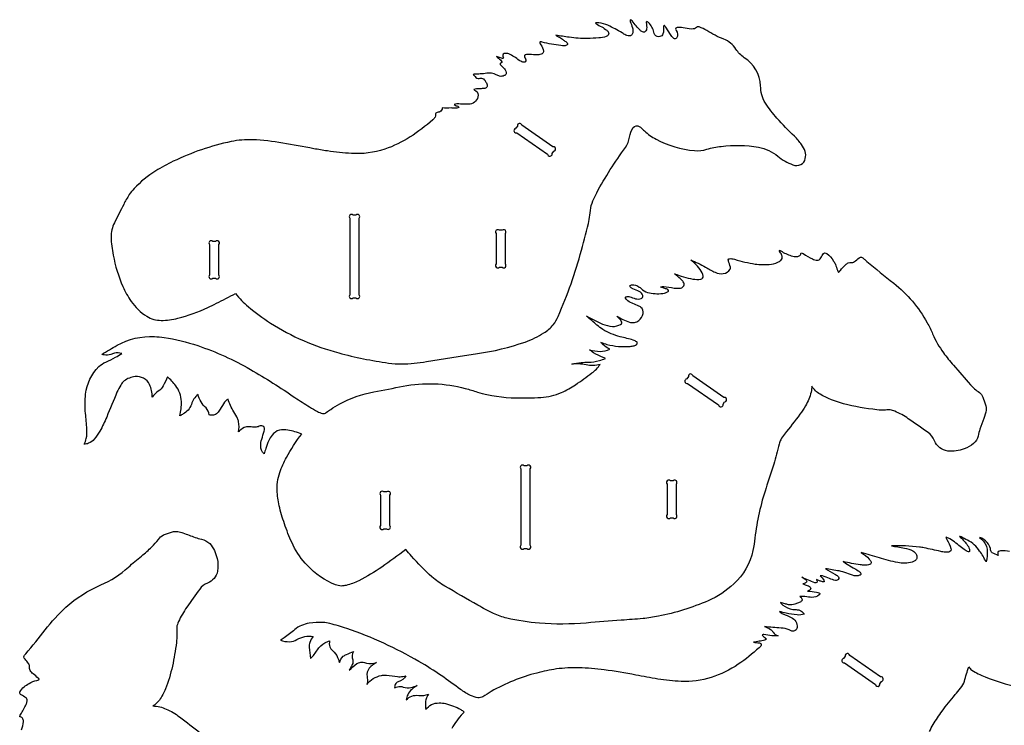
# Model space of a CAD drawing. Extents: x -534 to 138, y -242 to 386.
# Drawn here: x -424.1 to -103.2, y 156 to 385.8 of the extents above; entities that cross this region are included whole.
import ezdxf

# ---------------------------------------------------------------- set-up
doc = ezdxf.new("R2010")
doc.units = 0
doc.header["$MEASUREMENT"] = 0
doc.layers.get('0').update_dxf_attribs({"linetype": 'CONTINUOUS'})

msp = doc.modelspace()

# ---------------------------------------------------------------- linework, layer by layer
for points in [[(-287.64, 355.7, 0.142837), (-288.45, 355.4, 0.299758), (-288.58, 354.87, -0.225991), (-288.71, 354.14, -0.09232), (-289.44, 353.24, -0.037544), (-296.81, 347.64, -0.058932), (-305.11, 343.67, -0.093512), (-315.97, 342.25, -0.024982), (-323.8, 343.08, -0.007114), (-328.25, 343.81, 0.004603), (-338.37, 345.66, 0.031877), (-348.18, 346.74, 0.057032), (-355.17, 346.15, 0.058995), (-374.04, 339.71, 0.023354), (-379.76, 336.58, 0.06408), (-386.82, 330.82, 0.034102), (-388.39, 328.86, 0.023633), (-390.19, 325.68, 0.001351), (-393.22, 319.69, 0.109745), (-394.32, 315, 0.040663), (-393.59, 309.16, 0.059281), (-390.48, 298.94, 0.04222), (-387.77, 294.1, 0.096163), (-382.67, 289.22, 0.136015), (-377.97, 287.9, 0.061795), (-372.54, 288.6, 0.049026), (-362.78, 292.11, 0.008195), (-359.97, 293.46, 0.004886), (-353.74, 296.66, 0.047739), (-349.55, 292.36, 0.038445), (-342.33, 287.03, 0.077962), (-320.11, 277.32, 0.03169), (-303.83, 273.99, 0.059083), (-295.48, 273.96, 0.01782), (-291.54, 274.5, -0.008067), (-274.89, 277.09, 0.04967), (-259.36, 280.85, 0.051387), (-253.23, 283.81, 0.07159), (-250.17, 286.48, 0.062994), (-248.57, 289.2, 0.035702), (-240.97, 310.74, 0.013722), (-238.45, 320.76, 0.033619), (-238.08, 323.69, -0.072498), (-237.23, 326.88, -0.031161), (-236.01, 329.45, -0.035937), (-226.62, 344.21, 0.11535), (-225.34, 347.58, -0.084781), (-224.11, 350.69, -0.375127), (-222.13, 351.09, -0.065697), (-221.7, 350.8, -0.019998), (-220.48, 349.59, 0.06837), (-216.67, 346.95, 0.098197), (-204.15, 343.18, 0.104378), (-200.1, 343.64, -0.059936), (-195.42, 344.57, -0.072381), (-183.27, 344.32, -0.13522), (-176.99, 341.34, 0.075756), (-172.06, 338.58, 0.211381), (-169.48, 338.67, 0.215333), (-168.02, 340.59, 0.155186), (-168.11, 342.96, 0.070609), (-169.24, 345.15, 0.044923), (-171.57, 347.85, -0.016436), (-177.26, 353.72, -0.040496), (-181.03, 358.7, -0.146493), (-182.58, 364.34, 0.244161), (-187.93, 373.43, -0.101004), (-190.62, 376.26, 0.138306), (-194.58, 379.51, -0.029463), (-197.45, 380.75, -0.01419), (-200.16, 382.34, 0.055098), (-202.57, 383.47, 0.319688), (-203.78, 383.11, -0.156111), (-204.52, 382.81, -0.073955), (-207.23, 383.1, 0.048158), (-209.48, 383.28, 0.059129), (-209.99, 383.19, 0.526747), (-210.13, 382.34, -0.312495), (-209.97, 379.84, -0.421085), (-210.88, 379.72, -0.065588), (-211.99, 381.02), (-213.5, 383.4, -0.052954), (-213.81, 383.84, 0.511332), (-214.14, 383.85, 0.18989), (-214.21, 383.67, -0.073247), (-214.41, 381.21, -0.294765), (-215.4, 380.32, -0.358757), (-217.09, 380.96, -0.085538), (-217.41, 381.75, 0.156816), (-219.14, 384.89, 0.046439), (-219.49, 385.17, 0.533494), (-219.91, 384.92, -0.079446), (-219.73, 382.81, -0.297828), (-220.46, 381.83, -0.169332), (-221.13, 381.91, -0.089949), (-221.88, 382.4, -0.03812), (-223.13, 383.79, -0.002892), (-224.47, 385.5, 0.199713), (-225.1, 385.84, 0.161984), (-225.11, 385.23, -0.035241), (-224.37, 383.24, -0.09194), (-224.27, 381.55, -0.17602), (-224.7, 380.75, -0.101386), (-225.03, 380.58, -0.145417), (-226.5, 380.83, -0.035253), (-227.72, 381.51, 0.020019), (-232.35, 384.02, 0.079414), (-235.32, 384.81, 0.041662), (-236.38, 384.8, 0.196999), (-236.15, 384.46, 0.00418), (-234.39, 383.53, -0.042823), (-232.74, 382.38, -0.075371), (-232.18, 381.69, -0.381176), (-232.49, 380.58, -0.07786), (-232.94, 380.35, -0.076994), (-235.34, 379.88, -0.005823), (-239.08, 379.7, -0.037168), (-244.98, 380.11, -0.00915), (-249.36, 380.79, 0.032734), (-248.14, 380.12, -0.029272), (-246.85, 379.21, -0.051916), (-245.88, 378.52, -0.111328), (-245.52, 377.95, -0.281222), (-245.61, 377.63, -0.174885), (-246.6, 377.32, -0.043748), (-247.69, 377.4, -0.03235), (-253.75, 378.53, 0.055775), (-254.26, 378.67, 0.53975), (-254.56, 378.21, 0.090686), (-254.23, 377.69, -0.117087), (-253.31, 375.63, -0.270419), (-253.75, 374.74, -0.129193), (-255.29, 374.37, -0.004521), (-257.87, 374.53, 0.050816), (-259.19, 374.42, 0.450055), (-259.58, 373.8, 0.148034), (-259.36, 373.37, -0.331922), (-259.29, 372.16, -0.125177), (-259.49, 372.03, -0.167581), (-260.75, 372.28, -0.039156), (-261.28, 372.59, 0.063094), (-264.65, 374.68, 0.147875), (-266.2, 374.79, 0.531295), (-266.46, 373.67, -0.295731), (-266.5, 373.22, -0.218572), (-266.73, 373.19, -0.053055), (-268.04, 373.67, 0.04586), (-268.71, 373.86, 0.030592), (-267.4, 372.77, -0.141728), (-266.94, 372.09, -0.341933), (-267.12, 371.79, -0.082451), (-267.4, 371.67, 0.467813), (-267.45, 371.29, 0.060776), (-266.66, 370.43, -0.065831), (-265.59, 369.1, -0.439605), (-266.16, 367.61, -0.177985), (-267.66, 367.45, -0.084436), (-268.75, 367.88, 0.182455), (-271.87, 368.38, -0.044623), (-273.97, 368.17, -0.014495), (-275.69, 368.13, 0.117121), (-276.08, 368.05, 0.10902), (-276.23, 367.92, 0.044578), (-275.82, 367.57, 0.022359), (-275.38, 367.03, 0.237887), (-273.96, 366.78, -0.234438), (-272.66, 366.29, -0.100177), (-272.12, 365.52, -0.098276), (-271.7, 364.32, -0.334011), (-272.26, 363.51, -0.093893), (-272.69, 363.42, 0.046442), (-274.04, 363.31, -0.006097), (-275.21, 363.27, 0.096081), (-276.01, 363.06, 0.139469), (-275.89, 362.92, -0.356492), (-274.67, 361.24, -0.353544), (-277.3, 358.36, -0.049224), (-279.2, 358.32, 0.008852), (-281.57, 358.4, 0.12059), (-282.5, 358.18, 0.054751), (-281.87, 357.8, -0.032943), (-281.26, 357.64, -0.283515), (-280.94, 357.21, -0.091176), (-282.19, 357.04, 0.010028), (-283.45, 357.08, -0.004296), (-286.34, 357.08, -0.277745), (-287.15, 355.86, -0.083981)], [(-262.1, 349), (-252.01, 342, 1), (-250.53, 342.26), (-250.03, 342.98, 1), (-250.3, 344.46), (-260.39, 351.46, 1), (-261.86, 351.2), (-262.36, 350.48, 1)], [(-316.45, 321.14), (-316.45, 296.26, 1), (-315.39, 295.2), (-314.51, 295.2, 1), (-313.45, 296.26), (-313.45, 321.14, 1), (-314.51, 322.2), (-315.39, 322.2, 1)], [(-268.78, 316.17), (-268.78, 306.3, 1), (-267.72, 305.23), (-266.84, 305.23, 1), (-265.78, 306.3), (-265.78, 316.17, 1), (-266.84, 317.23), (-267.72, 317.23, 1)], [(-362.2, 312.58), (-362.2, 302.7, 1), (-361.14, 301.64), (-360.26, 301.64, 1), (-359.2, 302.7), (-359.2, 312.58, 1), (-360.26, 313.64), (-361.14, 313.64, 1)], [(-319.78, 260.72, -0.079043), (-308.64, 264.6, 0.003836), (-299.12, 266.47, -0.112726), (-278.85, 265.74, -0.018382), (-274.87, 264.55, 0.066441), (-262.34, 262.65, 0.018178), (-254.21, 262.8, 0.088482), (-247.52, 264.42, 0.055063), (-242.89, 266.94, 0.006398), (-237.6, 270.77, 0.080548), (-234.87, 273.57, -0.151445), (-239.5, 273.44, 0.085207), (-244.17, 273.6, -0.049272), (-241.07, 274.2, -0.020161), (-238.79, 274.26, 0.066512), (-235.14, 274.81, 0.011947), (-233.2, 275.45, 0.051817), (-233.89, 275.84, -0.048321), (-237.07, 277.37, -0.039551), (-238.37, 278.36, 0.062515), (-234.93, 277.78, 0.119061), (-231.73, 278.54, -0.067947), (-234.02, 280.07, -0.031119), (-234.65, 280.73, 0.003824), (-232.66, 280.07, 0.086554), (-225.09, 279.44, 0.027734), (-223.85, 279.65, 0.075362), (-223.02, 280.02, 0.272317), (-222.81, 280.63, 0.153628), (-222.95, 280.86, 0.107668), (-224.09, 281.49, 0.00468), (-228.35, 282.58, -0.07117), (-233.98, 284.88, -0.038302), (-235.95, 286.38, 0.005101), (-239.31, 289.28, 0.032398), (-234.13, 286.72, 0.071511), (-230.85, 285.94, 0.147983), (-228.22, 286.6, 0.230176), (-227.84, 287.14, 0.118083), (-227.87, 287.37, 0.105765), (-228.59, 288.39, -0.046792), (-229.45, 289.32, 0.063509), (-225.35, 287.34, 0.099865), (-223.7, 287.19, 0.147904), (-222.31, 287.84, 0.151784), (-220.85, 290.14, 0.277411), (-221.59, 292.12, 0.083251), (-222.47, 292.68), (-224.5, 293.5, -0.082674), (-226.23, 294.61, -0.10502), (-226.6, 295.15, -0.449585), (-226.34, 295.61, -0.120739), (-225.25, 295.58, 0.006927), (-223.34, 294.97, 0.136853), (-221.56, 294.98, 0.406145), (-220.95, 296.05, 0.178601), (-222.16, 297.29, 0.029653), (-224.19, 298.18, -0.097317), (-224.98, 298.71, -0.102957), (-225.18, 299, -0.320962), (-225.06, 299.3, -0.184478), (-224.62, 299.46, -0.183243), (-222.15, 298.77, -0.021923), (-221.09, 297.89, 0.114375), (-218.84, 296.85, 0.098572), (-213.89, 296.81, 0.06385), (-212.92, 297.15, 0.073001), (-212.61, 297.39, 0.256419), (-212.58, 297.66, 0.211404), (-213.27, 298.15, -0.028929), (-214.35, 298.48, -0.06355), (-215.13, 298.73, -0.362139), (-215.15, 298.8, -0.362139), (-215.08, 298.83, -0.075257), (-214.18, 298.91, -0.017274), (-210.8, 298.42, 0.054482), (-209.1, 298.38, 0.051034), (-208.31, 298.55, 0.22447), (-207.51, 299.43, 0.181687), (-207.62, 300.18, 0.08075), (-208.38, 301.15, 0.026791), (-209.34, 301.99, -0.007244), (-210.65, 303.07, 0.050209), (-204.67, 301.35, 0.079281), (-202.09, 301.34, 0.401951), (-201.33, 302.28, 0.111892), (-202.25, 304.46, 0.068627), (-204.2, 306.63, 0.017085), (-205.38, 307.61, -0.024527), (-200.55, 305.28, 0.027899), (-197.4, 303.55, 0.126008), (-194.76, 303.12, 0.22989), (-192.46, 304.61, 0.184261), (-192.4, 305.27, -0.014914), (-193.1, 307.28, -0.261559), (-192.96, 307.9, -0.168414), (-192.78, 307.99, -0.088315), (-191.07, 307.82, 0.042931), (-184.34, 306.25, 0.051766), (-179.81, 306.13, 0.074134), (-176.99, 306.82, 0.060908), (-175.98, 307.44, 0.278394), (-175.59, 308.78, 0.082859), (-176.09, 309.9), (-176.4, 310.41, -0.116267), (-176.51, 310.71, -0.29966), (-176.42, 310.71, -0.076836), (-176.01, 310.53, 0.061445), (-172.58, 308.95, 0.078079), (-170.74, 308.7, 0.142308), (-169.79, 309.02, 0.148609), (-169.49, 309.47, -0.069316), (-169.42, 309.89, -0.118912), (-168.73, 309.64, 0.029215), (-165.71, 307.91, 0.102116), (-164.07, 307.48, 0.233889), (-163.16, 307.99, 0.021879), (-162.36, 309.33, -0.192623), (-161.75, 309.85, -0.224041), (-161.04, 309.68, -0.099646), (-158.8, 307.22, -0.036716), (-158.2, 306.13, -0.011422), (-157.54, 304.23, 0.048518), (-157.19, 303.54, 0.068613), (-156.58, 304.16, -0.043007), (-154.94, 306.02, -0.065782), (-154, 306.63, -0.147347), (-153.08, 306.72, 0.153593), (-152.04, 307.03, 0.028021), (-150.52, 308.26, -0.130856), (-149.98, 308.51, -0.10524), (-149.7, 308.49, -0.100076), (-148.81, 307.89, 0.012647), (-148.01, 307.13, 0.004974), (-139.21, 300, -0.097683), (-128.29, 287.15, -0.025447), (-126.51, 283.47, 0.057048), (-122.99, 277.34, 0.020448), (-119.74, 273.31, -0.002705), (-114.2, 266.92, 0.076681), (-111.29, 264.43, -0.121344), (-110.14, 262.9, 0.024259), (-109.25, 260.44, -0.118792), (-109.09, 258.69, -0.05738), (-109.8, 255.96, 0.008831), (-111.09, 252.45, 0.02587), (-111.68, 250.23, -0.147884), (-113.22, 247.83, -0.09944), (-116.21, 246.04, -0.118237), (-121.6, 245.32, -0.267266), (-125.93, 248.69, 0.154765), (-128.03, 251.4, -0.002283), (-134.46, 255.88, 0.048306), (-138.84, 258.3, 0.05585), (-140.32, 258.71, 0.051464), (-141.86, 258.67, -0.044974), (-144.69, 258.78, -0.038064), (-155.53, 260.76, -0.061053), (-163.22, 263.83, -0.120014), (-165.93, 266.48, -0.06348), (-166.15, 264.55, -0.074184), (-167.98, 260.03, -0.02738), (-169.78, 257.3, -0.006022), (-174.8, 250.89, 0.030562), (-176.05, 249.02, 0.058133), (-176.59, 247.6, -0.017574), (-178.31, 241.04, -0.003165), (-180.83, 233.31, 0.050038), (-184.45, 217.01, -0.021631), (-185.08, 212.96, -0.154733), (-191.32, 202.05, -0.087497), (-199.71, 196.58, -0.052454), (-215.91, 191.52, -0.0211), (-220.91, 190.77, -0.004593), (-228, 190.24, 0.002667), (-239.4, 189.32, -0.039032), (-254.69, 189.24, -0.034607), (-265.29, 190.88, -0.056044), (-269.66, 192.47, -0.014219), (-274.75, 195.11, -0.004957), (-285.49, 201.34, -0.042438), (-289.72, 204.38, -0.02345), (-296.39, 211.05, -0.013891), (-298.24, 213.25, -0.010842), (-306.02, 207.57, -0.034041), (-313.56, 203.09, -0.051132), (-317.64, 201.59, -0.048395), (-319.33, 201.38, -0.093249), (-321.11, 201.77, -0.11009), (-330.32, 208.06, -0.078041), (-334.94, 214.64, -0.031575), (-337.52, 220.89, -0.027342), (-339.33, 226.84, -0.036065), (-340.14, 231.98, -0.105446), (-339.27, 238.4, -0.039511), (-337.13, 243.24, -0.046926), (-332.15, 250.87, 0.046955), (-336.68, 252.17, 0.092654), (-339.43, 252.11, 0.172462), (-341.8, 250.53, 0.060351), (-342.91, 248.74, 0.032585), (-343.87, 246.19, -0.006243), (-344.44, 244.45, -0.218533), (-345.53, 246.97, -0.072741), (-345.19, 249.18, 0.003821), (-344.43, 251.84, 0.062879), (-344.32, 252.75, 0.156778), (-344.56, 253.32, 0.251342), (-345.73, 253.54, 0.046514), (-346.33, 253.28, -0.106571), (-347.73, 253.1, 0.011804), (-349.48, 253.25, 0.204784), (-352.06, 252.27, 0.041014), (-352.73, 251.55, 0.097399), (-352.75, 254.91, 0.042551), (-353.09, 255.94, 0.043414), (-354.26, 258.13, -0.074631), (-356.15, 262.29, 0.1046), (-357.62, 260.77, -0.003713), (-359.15, 258.34, -0.09619), (-360.28, 257.29, -0.143051), (-361.57, 256.99, -0.055113), (-362.32, 257.11, 0.18044), (-363.35, 259.41, -0.154482), (-365.94, 263.75, 0.16158), (-368.12, 260.54, -0.079709), (-369.21, 258.68, -0.079523), (-370.75, 257.43, -0.030025), (-371.89, 256.83, 0.068509), (-371.35, 261.48, 0.149832), (-373.22, 266.62, 0.055498), (-375.95, 269.49, -0.032422), (-377.32, 266.55, -0.108806), (-378.9, 264.79, 0.067676), (-380.9, 262.93, 0.113347), (-381.73, 266.99, 0.319612), (-386.47, 269.6, 0.128593), (-390.03, 268.19, 0.084964), (-391.16, 266.81, 0.035779), (-392.37, 264.51, 0.002757), (-395.73, 256.39, -0.025513), (-397.94, 251.81, -0.049967), (-399.77, 249.24, -0.101074), (-401.62, 247.86, -0.115958), (-403.11, 247.62, 0.097611), (-402.38, 249.42, 0.065285), (-402.17, 252.44, 0.009169), (-402.63, 257.62, -0.050823), (-402.6, 263.9, -0.162457), (-398.33, 272.83, -0.078237), (-395.98, 274.33, 0.034949), (-392.85, 275.87, 0.006977), (-390.83, 277.11, 0.118672), (-393.21, 277.23, 0.043278), (-394.36, 276.8, -0.11403), (-396.5, 276.66, -0.022874), (-397.34, 276.81, -0.009193), (-392.32, 279.78, -0.140481), (-380.13, 282.62, -0.028748), (-377.02, 282.33, -0.046098), (-366.04, 279.67, -0.048161), (-348.88, 271.92, -0.019677), (-334.37, 262.77, 0.006202), (-329.62, 259.7, 0.012573), (-327.06, 258.23, 0.057494), (-325.34, 257.61, 0.229435), (-324.17, 257.9, -0.030215), (-322.69, 258.91, -0.020905)], [(-206.37, 267.37), (-196.29, 260.37, 1), (-194.81, 260.63), (-194.31, 261.36, 1), (-194.57, 262.83), (-204.66, 269.83, 1), (-206.14, 269.57), (-206.64, 268.85, 1)], [(-260.73, 239.51), (-260.73, 214.63, 1), (-259.67, 213.57), (-258.79, 213.57, 1), (-257.73, 214.63), (-257.73, 239.51, 1), (-258.79, 240.57), (-259.67, 240.57, 1)], [(-213.05, 234.54), (-213.05, 224.67, 1), (-211.99, 223.61), (-211.12, 223.61, 1), (-210.05, 224.67), (-210.05, 234.54, 1), (-211.12, 235.61), (-211.99, 235.61, 1)], [(-306.47, 230.95), (-306.47, 221.07, 1), (-305.41, 220.01), (-304.53, 220.01, 1), (-303.47, 221.07), (-303.47, 230.95, 1), (-304.53, 232.01), (-305.41, 232.01, 1)], [(-155.26, 176.31), (-145.18, 169.3, 1), (-143.7, 169.57), (-143.2, 170.29, 1), (-143.47, 171.77), (-153.55, 178.77, 1), (-155.03, 178.51), (-155.53, 177.78, 1)]]:
    msp.add_lwpolyline(points, format="xyb", close=True)
for points in [[(-423.55, 154.48, 0.082729), (-422.87, 157.25, 0.129258), (-423.16, 158.35, 0.160552), (-423.56, 158.67, 0.061662), (-424.07, 158.79, -0.217243), (-424.03, 159.07, -0.049454), (-423.76, 159.6, 0.039618), (-421.96, 162.82, 0.064607), (-421.67, 163.91, 0.115536), (-421.8, 164.63, 0.099346), (-422.06, 164.95, 0.031186), (-423.59, 165.9, -0.306776), (-424.06, 166.78, -0.095935), (-423.98, 166.98, -0.129919), (-421.02, 169.65, -0.058338), (-418.5, 170.65, 0.044065), (-417.8, 170.91, 0.406655), (-417.79, 171.11, 0.082254), (-418.05, 171.38, 0.014271), (-419.72, 172.75, -0.050808), (-420.65, 173.87, -0.168135), (-420.92, 175.14, 0.116354), (-421.01, 175.74, 0.069199), (-421.29, 176.28, 0.022223), (-422.33, 177.54, -0.157613), (-422.7, 178.34, -0.190606), (-422.51, 178.87, -0.015052), (-422.1, 179.32, 0.018427), (-415.76, 187.11, -0.041389), (-409.02, 194.46, -0.082685), (-397.66, 201.71, 0.082802), (-388.64, 207.54, -0.012858), (-384.38, 211.15, 0.018215), (-381.03, 214.11, 0.031423), (-378.86, 216.52, -0.158538), (-377.18, 218.04), (-375.3, 218.69, -0.17078), (-372.54, 219.09, -0.036), (-370.87, 218.66, -0.005405), (-366.91, 217.2, 0.032329), (-364.83, 216.66, -0.13457), (-362.16, 215.19, -0.132564), (-359.74, 210.36, -0.102662), (-359.6, 206.22, -0.254906), (-362.87, 202.3, 0.145718), (-365.42, 200.39, -0.001731), (-369.61, 194.48, 0.034952), (-372.35, 189.77, 0.092588), (-372.88, 187.88, 0.009541), (-372.87, 185.46, -0.024808), (-373.01, 183, -0.021269), (-374.31, 175.27, -0.039461), (-376.59, 167.85, -0.055589), (-378.55, 164.24, -0.056251), (-379.85, 162.85, -0.047071), (-380.67, 162.3, -0.09855), (-376.32, 161.28, -0.05491), (-371.99, 158.78, -0.01128), (-365.24, 153.53, 0.017062)], [(-101.42, 212.61, 0.043659), (-104.39, 212.84, 0.136816), (-105.13, 212.59, 0.3018), (-105.31, 211.99, 0.028157), (-105.12, 211.37, -0.073707), (-107.08, 212.18, -0.221861), (-107.62, 213.16, 0.130179), (-108.34, 214.98, 0.140705), (-110.5, 216.92, 0.050015), (-111.22, 217.16, -0.13031), (-109.08, 214.58, -0.094543), (-108.76, 213.02, -0.09126), (-109.08, 209.28, 0.022495), (-111.2, 212.78, 0.125271), (-115.15, 216.31, -0.010814), (-117.24, 217.36, 0.051269), (-117.77, 217.52, -0.045271), (-115.38, 215.01, -0.094994), (-114.54, 213.34, -0.109229), (-114.55, 212.65, -0.454646), (-114.8, 212.51, -0.083646), (-116.24, 213.25, -0.010608), (-117.94, 214.6, -0.01721), (-119.93, 216.11, 0.082737), (-121.9, 217.21, 0.172863), (-122.19, 217.22, 0.237707), (-122.16, 217.06, 0.065087), (-121.86, 216.51, -0.057169), (-120.55, 213.58, -0.473562), (-121.24, 212.45, -0.062092), (-122.41, 212.41, -0.047173), (-123.89, 212.63, 0.001863), (-129.33, 213.84, 0.023888), (-130.79, 214.07, 0.036279), (-139.97, 214.44, -0.015622), (-135.7, 213.75, -0.069695), (-132.98, 212.8, -0.110127), (-131.97, 211.93, -0.224797), (-131.7, 210.39, -0.175857), (-132.34, 209.58, -0.084472), (-133.19, 209.18, -0.117498), (-137.91, 209.02, -0.019325), (-143.88, 210.51, -0.002501), (-149.77, 212.25, -0.054082), (-147.18, 210.15, -0.071113), (-146.58, 209.26, -0.463055), (-147.06, 208.35, -0.070702), (-148.66, 208.17, -0.028684), (-150.11, 208.29, -0.022037), (-155.69, 209.36, 0.050412), (-154.87, 208.77), (-152.39, 207.35, -0.021276), (-150.82, 206.37, -0.048188), (-150, 205.65, -0.469879), (-150.09, 204.96, -0.091742), (-151.07, 204.7, -0.00944), (-152.08, 204.64, 0.055897), (-157.02, 206.28, 0.002204), (-161.43, 207.02, 0.018829), (-158.45, 205.29, -0.054703), (-157.38, 204.54, -0.381959), (-157.26, 203.53, -0.264445), (-158.18, 203.21, -0.0699), (-160.16, 203.84, 0.055658), (-162.41, 204.65, 0.045028), (-163.2, 204.73, -0.036443), (-161.96, 203.25, -0.156539), (-161.83, 202.88, -0.311212), (-161.96, 202.74, -0.136679), (-162.43, 202.78, -0.053748), (-163.42, 203.09, 0.008031), (-164.39, 203.48, -0.128773), (-164.15, 202.79, -0.391834), (-164.6, 202.43, -0.08603), (-164.87, 202.45, -0.043027), (-167.01, 203.27, 0.01633), (-169.11, 204.21, -0.084789), (-167.69, 203.29, -0.432885), (-167.78, 202.51, -0.082998), (-168.09, 202.33, -0.011168), (-168.79, 202.11, 0.077455), (-167.74, 201.68, -0.122577), (-166.41, 200.98, -0.164798), (-166.22, 200.51, -0.236377), (-166.44, 200.15, -0.063321), (-167.32, 199.73, -0.021848), (-164.34, 199.39, -0.044439), (-163.58, 199.21, -0.175856), (-163.27, 198.91, -0.204633), (-163.3, 198.7, -0.11271), (-163.52, 198.46, -0.189622), (-165.88, 197.67, -0.024729), (-168.13, 197.96, 0.085881), (-169.81, 197.91, -0.12826), (-169.1, 197.24, -0.368373), (-169.32, 196.4, -0.065221), (-169.75, 196.17), (-171.39, 195.5, -0.154003), (-173.5, 195.3, -0.029158), (-174.63, 195.59, 0.01399), (-176.12, 196.02, 0.091416), (-175.36, 195.19, 0.128924), (-172.06, 193.74, 0.016585), (-170.71, 193.67, -0.080197), (-169.67, 193.4, -0.06403), (-169.2, 193.09, -0.033284), (-168.35, 192.2, -0.104506), (-170.7, 191.96, -0.041337), (-174.3, 192.54, 0.006892), (-176.48, 193.05, 0.11525), (-175.3, 192.27, -0.014521), (-172.58, 191.14, -0.168538), (-171.16, 189.78, -0.154652), (-170.69, 187.87, -0.469234), (-172.41, 186.72, -0.049169), (-173.3, 187.11, 0.077573), (-175.92, 187.67, -0.012455), (-181.32, 188.15, -0.086044), (-179.34, 187.26, -0.0961), (-178.5, 186.31, 0.160183), (-176.91, 185.16, -0.06304), (-178.92, 185.16, -0.018931), (-181.51, 185.59, 0.159681), (-182.09, 185.51, 0.132878), (-181.78, 185.04, 0.014127), (-180.71, 184.14, -0.172666), (-181.23, 183.76, -0.034165), (-182.14, 183.52, -0.010551), (-184, 183.22, 0.023494), (-184.92, 183.04, -0.022736), (-183, 182.83, -0.071504), (-182.55, 182.66, -0.334129), (-182.44, 182.06, -0.122981), (-183.07, 181.26, -0.032953), (-189.87, 175.87, -0.07157), (-198.71, 171.59, -0.083624), (-208.49, 170.31, -0.032349), (-216.09, 171.09, -0.008186), (-223.28, 172.38, 0.01172), (-233.54, 174.08, 0.026613), (-241.79, 174.76, 0.036187), (-249.14, 174.36, 0.030241), (-255.5, 173.03, 0.068991), (-270.4, 167.02, 0.00841), (-273.1, 165.33, -0.172024), (-274.74, 164.98, -0.076545), (-277.11, 165.72, -0.047436), (-280.41, 167.68, 0.004302), (-286.67, 172.2, 0.02158), (-293.94, 176.75, 0.050864), (-317.49, 187.51, 0.015263), (-322.98, 189.15, 0.057995), (-325.2, 189.48, 0.042491), (-329.7, 189.27, 0.136179), (-334.45, 187.16, -0.024958), (-337.9, 184.48, -0.020901), (-339.13, 183.71, 0.086535), (-336.13, 183.25, 0.113114), (-333.71, 183.94, -0.16949), (-328.4, 184.97, 0.101851), (-329.55, 183.01, 0.101538), (-329.68, 181.45, 0.014154), (-329.27, 177.8, 0.065239), (-327.06, 180.57, -0.133185), (-324.58, 182.85, -0.028557), (-323.06, 183.54, 0.154876), (-322.98, 181.53, 0.086659), (-322.48, 180.71, 0.024569), (-321.58, 179.79, -0.10504), (-320.2, 177.47, -0.03155), (-319.89, 176.43, -0.132291), (-318.62, 178.48, -0.088423), (-317.55, 179.1, 0.003513), (-315.29, 180.07, 0.230419), (-315.54, 177.32, -0.162319), (-315.67, 175.81, -0.035702), (-315.93, 175.22, -0.023163), (-316.67, 173.99, -0.049541), (-314.22, 176.1, -0.105584), (-312.93, 176.58, -0.048931), (-312.45, 176.58, -0.027581), (-311.05, 176.29, 0.111845), (-307.83, 176.42, 0.084994), (-310.14, 174.61, 0.224068), (-310.88, 171.86, -0.075505), (-310.77, 169.9, -0.04418), (-310.91, 169.26, -0.193589), (-306.18, 172.24, -0.05978), (-304.56, 172.31, -0.010402), (-300.9, 171.87, 0.048418), (-299.15, 171.89, 0.046813), (-298.18, 172.12, -0.214666), (-300.69, 170.18, 0.179824), (-301.73, 169.32, 0.086353), (-301.85, 168.89, 0.053886), (-301.86, 168.17, -0.136227), (-299.97, 168.67, -0.086917), (-299.06, 168.46, 0.14958), (-296.56, 168.32, 0.037106), (-294.5, 168.95, 0.151086), (-297.6, 165.96, 0.093189), (-298.12, 164.27, -0.259264), (-294.03, 165.72, 0.146128), (-290.84, 166.19, 0.039062), (-291.64, 164.6, 0.091357), (-291.85, 163.22, 0.007121), (-291.76, 161.13, -0.242684), (-287.37, 163.3, -0.066586), (-285.26, 163.06, -0.066447), (-280.33, 161.17, -0.059809), (-279.22, 160.32, -0.059991), (-279.68, 159.82, 0.063229), (-283.23, 154.95, 0.02647)], [(-127.53, 153.99, -0.051122), (-124.93, 158.47, -0.018027), (-123.41, 160.65, -0.009966), (-119.22, 165.99, -0.004566), (-117.39, 168.07, 0.103745), (-116.15, 170.37, -0.019482), (-114.73, 175.07, 0.130507), (-113.75, 174, 0.050615), (-109.41, 171.8, 0.040567), (-98.87, 168.5, 0.039309)]]:
    msp.add_lwpolyline(points, format="xyb")

doc.saveas('drawing.dxf')
